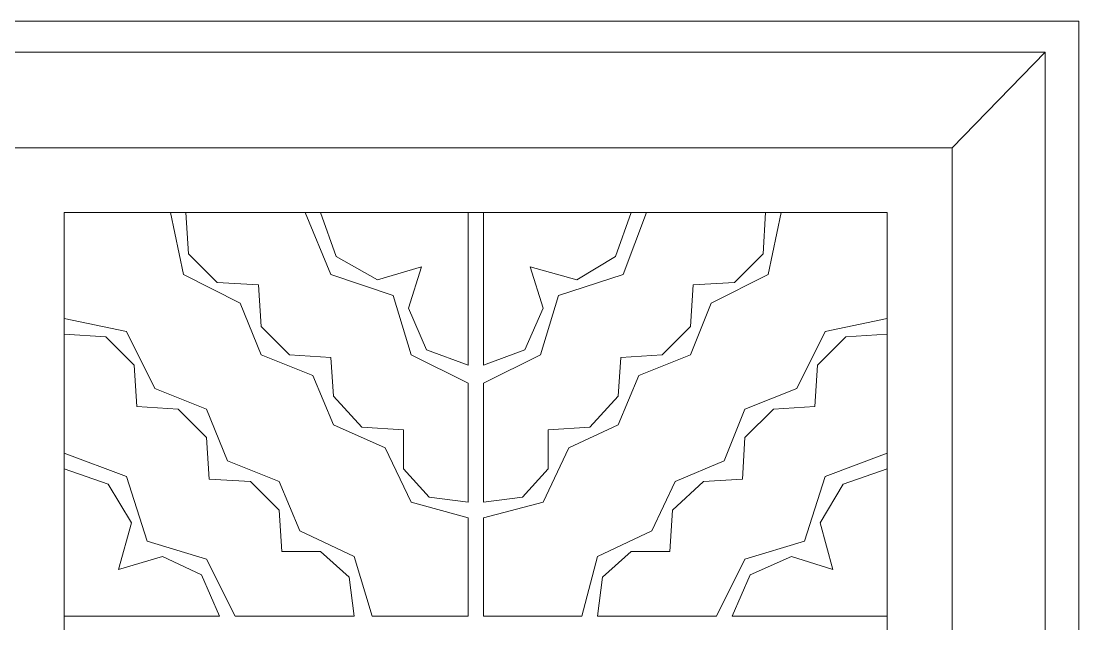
# Model space of a CAD drawing. Header units: centimetres. Extents: x -8.1 to 8.8, y -12.5 to 9.9.
# Drawn here: x 0.53 to 8.83, y 5.14 to 9.87 of the extents above; entities that cross this region are included whole.
import ezdxf

# ---------------------------------------------------------------- set-up
doc = ezdxf.new("R2010")
doc.units = ezdxf.units.CM
doc.header["$MEASUREMENT"] = 0
doc.layers.add('layer 1', color=7, linetype='Continuous')

msp = doc.modelspace()

# ---------------------------------------------------------------- linework, layer by layer
at = {"layer": 'layer 1', "color": 250, "lineweight": 0}
for points, knots in [([(-8.09356, 9.87273), (-8.09356, 9.87273), (8.82676, 9.87273), (8.82676, 9.87273), (8.82676, 9.87273), (8.82676, 9.87273), (8.82676, -12.53196), (8.82676, -12.53196), (8.82676, -12.53196), (8.82676, -12.53196), (-8.09356, -12.53196), (-8.09356, -12.53196), (-8.09356, -12.53196), (-8.09356, -12.53196), (-8.09356, 9.87273), (-8.09356, 9.87273)], [0, 0, 0, 0, 0.25, 0.25, 0.25, 0.25, 0.5, 0.5, 0.5, 0.5, 0.75, 0.75, 0.75, 0.75, 1, 1, 1, 1]), ([(-7.82967, 9.62893), (-7.82967, 9.62893), (8.56261, 9.62893), (8.56261, 9.62893), (8.56261, 9.62893), (8.56261, 9.62893), (8.56261, -12.28817), (8.56261, -12.28817), (8.56261, -12.28817), (8.56261, -12.28817), (-7.82967, -12.28817), (-7.82967, -12.28817), (-7.82967, -12.28817), (-7.82967, -12.28817), (-7.82967, 9.62893), (-7.82967, 9.62893)], [0, 0, 0, 0, 0.25, 0.25, 0.25, 0.25, 0.5, 0.5, 0.5, 0.5, 0.75, 0.75, 0.75, 0.75, 1, 1, 1, 1]), ([(-7.09828, 8.87744), (-7.09828, 8.87744), (7.83122, 8.87744), (7.83122, 8.87744), (7.83122, 8.87744), (7.83122, 8.87744), (7.83122, -11.53668), (7.83122, -11.53668), (7.83122, -11.53668), (7.83122, -11.53668), (-7.09828, -11.53668), (-7.09828, -11.53668), (-7.09828, -11.53668), (-7.09828, -11.53668), (-7.09828, 8.87744), (-7.09828, 8.87744)], [0, 0, 0, 0, 0.25, 0.25, 0.25, 0.25, 0.5, 0.5, 0.5, 0.5, 0.75, 0.75, 0.75, 0.75, 1, 1, 1, 1]), ([(7.32353, -11.02873), (7.32353, -11.02873), (7.32353, 8.36949), (7.32353, 8.36949), (7.32353, 8.36949), (7.32353, 8.36949), (0.86424, 8.36949), (0.86424, 8.36949), (0.86424, 8.36949), (0.86424, 8.36949), (0.86424, -11.02873), (0.86424, -11.02873), (0.86424, -11.02873), (0.86424, -11.02873), (7.32353, -11.02873), (7.32353, -11.02873)], [0, 0, 0, 0, 0.25, 0.25, 0.25, 0.25, 0.5, 0.5, 0.5, 0.5, 0.75, 0.75, 0.75, 0.75, 1, 1, 1, 1]), ([(1.69691, 8.36949), (1.69691, 8.36949), (1.79844, 7.88216), (1.79844, 7.88216), (1.79844, 7.88216), (1.79844, 7.88216), (2.24532, 7.65873), (2.24532, 7.65873)], [0, 0, 0, 0, 0.5, 0.5, 0.5, 0.5, 1, 1, 1, 1]), ([(1.8188, 8.36949), (1.8188, 8.36949), (1.83916, 8.04452), (1.83916, 8.04452), (1.83916, 8.04452), (1.83916, 8.04452), (2.0626, 7.82108), (2.0626, 7.82108), (2.0626, 7.82108), (2.0626, 7.82108), (2.38757, 7.80098), (2.38757, 7.80098)], [0, 0, 0, 0, 0.3333333, 0.3333333, 0.3333333, 0.3333333, 0.6666667, 0.6666667, 0.6666667, 0.6666667, 1, 1, 1, 1]), ([(2.75327, 8.36949), (2.75327, 8.36949), (2.95634, 7.88216), (2.95634, 7.88216), (2.95634, 7.88216), (2.95634, 7.88216), (3.44394, 7.71954), (3.44394, 7.71954)], [0, 0, 0, 0, 0.5, 0.5, 0.5, 0.5, 1, 1, 1, 1]), ([(2.87517, 8.36949), (2.87517, 8.36949), (2.99706, 8.02442), (2.99706, 8.02442), (2.99706, 8.02442), (2.99706, 8.02442), (3.32204, 7.84144), (3.32204, 7.84144), (3.32204, 7.84144), (3.32204, 7.84144), (3.66737, 7.94298), (3.66737, 7.94298)], [0, 0, 0, 0, 0.3333333, 0.3333333, 0.3333333, 0.3333333, 0.6666667, 0.6666667, 0.6666667, 0.6666667, 1, 1, 1, 1]), ([(4.1547, 6.09467), (4.1547, 6.09467), (4.45958, 6.13513), (4.45958, 6.13513), (4.45958, 6.13513), (4.45958, 6.13513), (4.66265, 6.35857), (4.66265, 6.35857), (4.66265, 6.35857), (4.66265, 6.35857), (4.66265, 6.66344), (4.66265, 6.66344), (4.66265, 6.66344), (4.66265, 6.66344), (4.98763, 6.6838), (4.98763, 6.6838), (4.98763, 6.6838), (4.98763, 6.6838), (5.21107, 6.92734), (5.21107, 6.92734), (5.21107, 6.92734), (5.21107, 6.92734), (5.23143, 7.23221), (5.23143, 7.23221), (5.23143, 7.23221), (5.23143, 7.23221), (5.5564, 7.25231), (5.5564, 7.25231), (5.5564, 7.25231), (5.5564, 7.25231), (5.77984, 7.47575), (5.77984, 7.47575), (5.77984, 7.47575), (5.77984, 7.47575), (5.8002, 7.80098), (5.8002, 7.80098), (5.8002, 7.80098), (5.8002, 7.80098), (6.12517, 7.82108), (6.12517, 7.82108), (6.12517, 7.82108), (6.12517, 7.82108), (6.34861, 8.04452), (6.34861, 8.04452), (6.34861, 8.04452), (6.34861, 8.04452), (6.3687, 8.36949), (6.3687, 8.36949)], [0, 0, 0, 0, 0.0833333, 0.0833333, 0.0833333, 0.0833333, 0.1666667, 0.1666667, 0.1666667, 0.1666667, 0.25, 0.25, 0.25, 0.25, 0.3333333, 0.3333333, 0.3333333, 0.3333333, 0.4166667, 0.4166667, 0.4166667, 0.4166667, 0.5, 0.5, 0.5, 0.5, 0.5833333, 0.5833333, 0.5833333, 0.5833333, 0.6666667, 0.6666667, 0.6666667, 0.6666667, 0.75, 0.75, 0.75, 0.75, 0.8333333, 0.8333333, 0.8333333, 0.8333333, 0.9166667, 0.9166667, 0.9166667, 0.9166667, 1, 1, 1, 1]), ([(4.1547, 5.97278), (4.1547, 5.97278), (4.62194, 6.09467), (4.62194, 6.09467), (4.62194, 6.09467), (4.62194, 6.09467), (4.82501, 6.52119), (4.82501, 6.52119), (4.82501, 6.52119), (4.82501, 6.52119), (5.21107, 6.7039), (5.21107, 6.7039), (5.21107, 6.7039), (5.21107, 6.7039), (5.37342, 7.08996), (5.37342, 7.08996), (5.37342, 7.08996), (5.37342, 7.08996), (5.77984, 7.25231), (5.77984, 7.25231), (5.77984, 7.25231), (5.77984, 7.25231), (5.94219, 7.65873), (5.94219, 7.65873), (5.94219, 7.65873), (5.94219, 7.65873), (6.38906, 7.88216), (6.38906, 7.88216), (6.38906, 7.88216), (6.38906, 7.88216), (6.4906, 8.36949), (6.4906, 8.36949)], [0, 0, 0, 0, 0.125, 0.125, 0.125, 0.125, 0.25, 0.25, 0.25, 0.25, 0.375, 0.375, 0.375, 0.375, 0.5, 0.5, 0.5, 0.5, 0.625, 0.625, 0.625, 0.625, 0.75, 0.75, 0.75, 0.75, 0.875, 0.875, 0.875, 0.875, 1, 1, 1, 1]), ([(4.1547, 7.02888), (4.1547, 7.02888), (4.60158, 7.25231), (4.60158, 7.25231), (4.60158, 7.25231), (4.60158, 7.25231), (4.74383, 7.71954), (4.74383, 7.71954), (4.74383, 7.71954), (4.74383, 7.71954), (5.25152, 7.88216), (5.25152, 7.88216), (5.25152, 7.88216), (5.25152, 7.88216), (5.4345, 8.36949), (5.4345, 8.36949)], [0, 0, 0, 0, 0.25, 0.25, 0.25, 0.25, 0.5, 0.5, 0.5, 0.5, 0.75, 0.75, 0.75, 0.75, 1, 1, 1, 1]), ([(4.1547, 7.17113), (4.1547, 7.17113), (4.47968, 7.29303), (4.47968, 7.29303), (4.47968, 7.29303), (4.47968, 7.29303), (4.62194, 7.61801), (4.62194, 7.61801), (4.62194, 7.61801), (4.62194, 7.61801), (4.5204, 7.94298), (4.5204, 7.94298), (4.5204, 7.94298), (4.5204, 7.94298), (4.88609, 7.84144), (4.88609, 7.84144), (4.88609, 7.84144), (4.88609, 7.84144), (5.19071, 8.02442), (5.19071, 8.02442), (5.19071, 8.02442), (5.19071, 8.02442), (5.3126, 8.36949), (5.3126, 8.36949)], [0, 0, 0, 0, 0.1666667, 0.1666667, 0.1666667, 0.1666667, 0.3333333, 0.3333333, 0.3333333, 0.3333333, 0.5, 0.5, 0.5, 0.5, 0.6666667, 0.6666667, 0.6666667, 0.6666667, 0.8333333, 0.8333333, 0.8333333, 0.8333333, 1, 1, 1, 1]), ([(3.66737, 7.94298), (3.66737, 7.94298), (3.56583, 7.61801), (3.56583, 7.61801), (3.56583, 7.61801), (3.56583, 7.61801), (3.70783, 7.29303), (3.70783, 7.29303), (3.70783, 7.29303), (3.70783, 7.29303), (4.03281, 7.17113), (4.03281, 7.17113)], [0, 0, 0, 0, 0.3333333, 0.3333333, 0.3333333, 0.3333333, 0.6666667, 0.6666667, 0.6666667, 0.6666667, 1, 1, 1, 1]), ([(2.38757, 7.80098), (2.38757, 7.80098), (2.40793, 7.47575), (2.40793, 7.47575), (2.40793, 7.47575), (2.40793, 7.47575), (2.63137, 7.25231), (2.63137, 7.25231), (2.63137, 7.25231), (2.63137, 7.25231), (2.95634, 7.23221), (2.95634, 7.23221)], [0, 0, 0, 0, 0.3333333, 0.3333333, 0.3333333, 0.3333333, 0.6666667, 0.6666667, 0.6666667, 0.6666667, 1, 1, 1, 1]), ([(2.24532, 7.65873), (2.24532, 7.65873), (2.40793, 7.25231), (2.40793, 7.25231), (2.40793, 7.25231), (2.40793, 7.25231), (2.81409, 7.08996), (2.81409, 7.08996)], [0, 0, 0, 0, 0.5, 0.5, 0.5, 0.5, 1, 1, 1, 1]), ([(3.44394, 7.71954), (3.44394, 7.71954), (3.58593, 7.25231), (3.58593, 7.25231), (3.58593, 7.25231), (3.58593, 7.25231), (4.03281, 7.02888), (4.03281, 7.02888)], [0, 0, 0, 0, 0.5, 0.5, 0.5, 0.5, 1, 1, 1, 1]), ([(3.28132, 5.20093), (3.28132, 5.20093), (3.13906, 5.66816), (3.13906, 5.66816), (3.13906, 5.66816), (3.13906, 5.66816), (2.71255, 5.87124), (2.71255, 5.87124), (2.71255, 5.87124), (2.71255, 5.87124), (2.55019, 6.25703), (2.55019, 6.25703), (2.55019, 6.25703), (2.55019, 6.25703), (2.14378, 6.41965), (2.14378, 6.41965), (2.14378, 6.41965), (2.14378, 6.41965), (1.98142, 6.8258), (1.98142, 6.8258), (1.98142, 6.8258), (1.98142, 6.8258), (1.57501, 6.98842), (1.57501, 6.98842), (1.57501, 6.98842), (1.57501, 6.98842), (1.35157, 7.43529), (1.35157, 7.43529), (1.35157, 7.43529), (1.35157, 7.43529), (0.86424, 7.53683), (0.86424, 7.53683)], [0, 0, 0, 0, 0.125, 0.125, 0.125, 0.125, 0.25, 0.25, 0.25, 0.25, 0.375, 0.375, 0.375, 0.375, 0.5, 0.5, 0.5, 0.5, 0.625, 0.625, 0.625, 0.625, 0.75, 0.75, 0.75, 0.75, 0.875, 0.875, 0.875, 0.875, 1, 1, 1, 1]), ([(7.32353, 7.53683), (7.32353, 7.53683), (6.83594, 7.43529), (6.83594, 7.43529), (6.83594, 7.43529), (6.83594, 7.43529), (6.6125, 6.98842), (6.6125, 6.98842)], [0, 0, 0, 0, 0.5, 0.5, 0.5, 0.5, 1, 1, 1, 1]), ([(3.13906, 5.20093), (3.13906, 5.20093), (3.0986, 5.50554), (3.0986, 5.50554), (3.0986, 5.50554), (3.0986, 5.50554), (2.87517, 5.70862), (2.87517, 5.70862), (2.87517, 5.70862), (2.87517, 5.70862), (2.57029, 5.70862), (2.57029, 5.70862), (2.57029, 5.70862), (2.57029, 5.70862), (2.55019, 6.03359), (2.55019, 6.03359), (2.55019, 6.03359), (2.55019, 6.03359), (2.32676, 6.25703), (2.32676, 6.25703), (2.32676, 6.25703), (2.32676, 6.25703), (2.00152, 6.27739), (2.00152, 6.27739), (2.00152, 6.27739), (2.00152, 6.27739), (1.98142, 6.60236), (1.98142, 6.60236), (1.98142, 6.60236), (1.98142, 6.60236), (1.75799, 6.8258), (1.75799, 6.8258), (1.75799, 6.8258), (1.75799, 6.8258), (1.43301, 6.84616), (1.43301, 6.84616), (1.43301, 6.84616), (1.43301, 6.84616), (1.41265, 7.17113), (1.41265, 7.17113), (1.41265, 7.17113), (1.41265, 7.17113), (1.18922, 7.39457), (1.18922, 7.39457), (1.18922, 7.39457), (1.18922, 7.39457), (0.86424, 7.41493), (0.86424, 7.41493)], [0, 0, 0, 0, 0.0833333, 0.0833333, 0.0833333, 0.0833333, 0.1666667, 0.1666667, 0.1666667, 0.1666667, 0.25, 0.25, 0.25, 0.25, 0.3333333, 0.3333333, 0.3333333, 0.3333333, 0.4166667, 0.4166667, 0.4166667, 0.4166667, 0.5, 0.5, 0.5, 0.5, 0.5833333, 0.5833333, 0.5833333, 0.5833333, 0.6666667, 0.6666667, 0.6666667, 0.6666667, 0.75, 0.75, 0.75, 0.75, 0.8333333, 0.8333333, 0.8333333, 0.8333333, 0.9166667, 0.9166667, 0.9166667, 0.9166667, 1, 1, 1, 1]), ([(7.32353, 7.41493), (7.32353, 7.41493), (6.99855, 7.39457), (6.99855, 7.39457), (6.99855, 7.39457), (6.99855, 7.39457), (6.77512, 7.17113), (6.77512, 7.17113), (6.77512, 7.17113), (6.77512, 7.17113), (6.75476, 6.84616), (6.75476, 6.84616)], [0, 0, 0, 0, 0.3333333, 0.3333333, 0.3333333, 0.3333333, 0.6666667, 0.6666667, 0.6666667, 0.6666667, 1, 1, 1, 1]), ([(2.95634, 7.23221), (2.95634, 7.23221), (2.9767, 6.92734), (2.9767, 6.92734), (2.9767, 6.92734), (2.9767, 6.92734), (3.20014, 6.6838), (3.20014, 6.6838), (3.20014, 6.6838), (3.20014, 6.6838), (3.52511, 6.66344), (3.52511, 6.66344)], [0, 0, 0, 0, 0.3333333, 0.3333333, 0.3333333, 0.3333333, 0.6666667, 0.6666667, 0.6666667, 0.6666667, 1, 1, 1, 1]), ([(2.81409, 7.08996), (2.81409, 7.08996), (2.9767, 6.7039), (2.9767, 6.7039), (2.9767, 6.7039), (2.9767, 6.7039), (3.38286, 6.52119), (3.38286, 6.52119)], [0, 0, 0, 0, 0.5, 0.5, 0.5, 0.5, 1, 1, 1, 1]), ([(6.6125, 6.98842), (6.6125, 6.98842), (6.20635, 6.8258), (6.20635, 6.8258), (6.20635, 6.8258), (6.20635, 6.8258), (6.04373, 6.41965), (6.04373, 6.41965)], [0, 0, 0, 0, 0.5, 0.5, 0.5, 0.5, 1, 1, 1, 1]), ([(6.75476, 6.84616), (6.75476, 6.84616), (6.42978, 6.8258), (6.42978, 6.8258), (6.42978, 6.8258), (6.42978, 6.8258), (6.20635, 6.60236), (6.20635, 6.60236), (6.20635, 6.60236), (6.20635, 6.60236), (6.18599, 6.27739), (6.18599, 6.27739)], [0, 0, 0, 0, 0.3333333, 0.3333333, 0.3333333, 0.3333333, 0.6666667, 0.6666667, 0.6666667, 0.6666667, 1, 1, 1, 1]), ([(3.52511, 6.66344), (3.52511, 6.66344), (3.52511, 6.35857), (3.52511, 6.35857), (3.52511, 6.35857), (3.52511, 6.35857), (3.72819, 6.13513), (3.72819, 6.13513), (3.72819, 6.13513), (3.72819, 6.13513), (4.03281, 6.09467), (4.03281, 6.09467)], [0, 0, 0, 0, 0.3333333, 0.3333333, 0.3333333, 0.3333333, 0.6666667, 0.6666667, 0.6666667, 0.6666667, 1, 1, 1, 1]), ([(2.20486, 5.20093), (2.20486, 5.20093), (1.98142, 5.6478), (1.98142, 5.6478), (1.98142, 5.6478), (1.98142, 5.6478), (1.51419, 5.79006), (1.51419, 5.79006), (1.51419, 5.79006), (1.51419, 5.79006), (1.35157, 6.29775), (1.35157, 6.29775), (1.35157, 6.29775), (1.35157, 6.29775), (0.86424, 6.48047), (0.86424, 6.48047)], [0, 0, 0, 0, 0.25, 0.25, 0.25, 0.25, 0.5, 0.5, 0.5, 0.5, 0.75, 0.75, 0.75, 0.75, 1, 1, 1, 1]), ([(3.38286, 6.52119), (3.38286, 6.52119), (3.58593, 6.09467), (3.58593, 6.09467), (3.58593, 6.09467), (3.58593, 6.09467), (4.03281, 5.97278), (4.03281, 5.97278)], [0, 0, 0, 0, 0.5, 0.5, 0.5, 0.5, 1, 1, 1, 1]), ([(7.32353, 6.48047), (7.32353, 6.48047), (6.83594, 6.29775), (6.83594, 6.29775), (6.83594, 6.29775), (6.83594, 6.29775), (6.67358, 5.79006), (6.67358, 5.79006)], [0, 0, 0, 0, 0.5, 0.5, 0.5, 0.5, 1, 1, 1, 1]), ([(6.04373, 6.41965), (6.04373, 6.41965), (5.65794, 6.25703), (5.65794, 6.25703), (5.65794, 6.25703), (5.65794, 6.25703), (5.47496, 5.87124), (5.47496, 5.87124)], [0, 0, 0, 0, 0.5, 0.5, 0.5, 0.5, 1, 1, 1, 1]), ([(2.08296, 5.20093), (2.08296, 5.20093), (1.9407, 5.5259), (1.9407, 5.5259), (1.9407, 5.5259), (1.9407, 5.5259), (1.63609, 5.66816), (1.63609, 5.66816), (1.63609, 5.66816), (1.63609, 5.66816), (1.29075, 5.56662), (1.29075, 5.56662), (1.29075, 5.56662), (1.29075, 5.56662), (1.39229, 5.93206), (1.39229, 5.93206), (1.39229, 5.93206), (1.39229, 5.93206), (1.20958, 6.23693), (1.20958, 6.23693), (1.20958, 6.23693), (1.20958, 6.23693), (0.86424, 6.35857), (0.86424, 6.35857)], [0, 0, 0, 0, 0.1666667, 0.1666667, 0.1666667, 0.1666667, 0.3333333, 0.3333333, 0.3333333, 0.3333333, 0.5, 0.5, 0.5, 0.5, 0.6666667, 0.6666667, 0.6666667, 0.6666667, 0.8333333, 0.8333333, 0.8333333, 0.8333333, 1, 1, 1, 1]), ([(7.32353, 6.35857), (7.32353, 6.35857), (6.97819, 6.23693), (6.97819, 6.23693), (6.97819, 6.23693), (6.97819, 6.23693), (6.79548, 5.93206), (6.79548, 5.93206), (6.79548, 5.93206), (6.79548, 5.93206), (6.89702, 5.56662), (6.89702, 5.56662)], [0, 0, 0, 0, 0.3333333, 0.3333333, 0.3333333, 0.3333333, 0.6666667, 0.6666667, 0.6666667, 0.6666667, 1, 1, 1, 1]), ([(6.18599, 6.27739), (6.18599, 6.27739), (5.88137, 6.25703), (5.88137, 6.25703), (5.88137, 6.25703), (5.88137, 6.25703), (5.63758, 6.03359), (5.63758, 6.03359), (5.63758, 6.03359), (5.63758, 6.03359), (5.61722, 5.70862), (5.61722, 5.70862)], [0, 0, 0, 0, 0.3333333, 0.3333333, 0.3333333, 0.3333333, 0.6666667, 0.6666667, 0.6666667, 0.6666667, 1, 1, 1, 1]), ([(4.1547, 5.97278), (4.1547, 5.97278), (4.1547, 5.20093), (4.1547, 5.20093), (4.1547, 5.20093), (4.1547, 5.20093), (4.92655, 5.20093), (4.92655, 5.20093)], [0, 0, 0, 0, 0.5, 0.5, 0.5, 0.5, 1, 1, 1, 1]), ([(5.47496, 5.87124), (5.47496, 5.87124), (5.04845, 5.66816), (5.04845, 5.66816), (5.04845, 5.66816), (5.04845, 5.66816), (4.92655, 5.20093), (4.92655, 5.20093)], [0, 0, 0, 0, 0.5, 0.5, 0.5, 0.5, 1, 1, 1, 1]), ([(6.67358, 5.79006), (6.67358, 5.79006), (6.20635, 5.6478), (6.20635, 5.6478), (6.20635, 5.6478), (6.20635, 5.6478), (5.98291, 5.20093), (5.98291, 5.20093)], [0, 0, 0, 0, 0.5, 0.5, 0.5, 0.5, 1, 1, 1, 1]), ([(5.61722, 5.70862), (5.61722, 5.70862), (5.3126, 5.70862), (5.3126, 5.70862), (5.3126, 5.70862), (5.3126, 5.70862), (5.08917, 5.50554), (5.08917, 5.50554), (5.08917, 5.50554), (5.08917, 5.50554), (5.04845, 5.20093), (5.04845, 5.20093)], [0, 0, 0, 0, 0.3333333, 0.3333333, 0.3333333, 0.3333333, 0.6666667, 0.6666667, 0.6666667, 0.6666667, 1, 1, 1, 1]), ([(6.89702, 5.56662), (6.89702, 5.56662), (6.57204, 5.66816), (6.57204, 5.66816), (6.57204, 5.66816), (6.57204, 5.66816), (6.24707, 5.5259), (6.24707, 5.5259), (6.24707, 5.5259), (6.24707, 5.5259), (6.10481, 5.20093), (6.10481, 5.20093)], [0, 0, 0, 0, 0.3333333, 0.3333333, 0.3333333, 0.3333333, 0.6666667, 0.6666667, 0.6666667, 0.6666667, 1, 1, 1, 1])]:
    msp.add_open_spline(points, degree=3, knots=knots, dxfattribs=at)
for points in [[(7.83122, 8.87744), (7.83122, 8.87744), (8.56261, 9.62893), (8.56261, 9.62893)], [(4.03281, 7.17113), (4.03281, 7.17113), (4.03281, 8.36949), (4.03281, 8.36949)], [(4.1547, 7.17113), (4.1547, 7.17113), (4.1547, 8.36949), (4.1547, 8.36949)], [(4.03281, 6.09467), (4.03281, 6.09467), (4.03281, 7.02888), (4.03281, 7.02888)], [(4.1547, 6.09467), (4.1547, 6.09467), (4.1547, 7.02888), (4.1547, 7.02888)], [(4.03281, 5.20093), (4.03281, 5.20093), (4.03281, 5.97278), (4.03281, 5.97278)], [(2.08296, 5.20093), (2.08296, 5.20093), (0.86424, 5.20093), (0.86424, 5.20093)], [(3.13906, 5.20093), (3.13906, 5.20093), (2.20486, 5.20093), (2.20486, 5.20093)], [(4.03281, 5.20093), (4.03281, 5.20093), (3.28132, 5.20093), (3.28132, 5.20093)], [(5.98291, 5.20093), (5.98291, 5.20093), (5.04845, 5.20093), (5.04845, 5.20093)], [(7.32353, 5.20093), (7.32353, 5.20093), (6.10481, 5.20093), (6.10481, 5.20093)]]:
    msp.add_open_spline(points, degree=3, dxfattribs=at)

doc.saveas('drawing.dxf')
